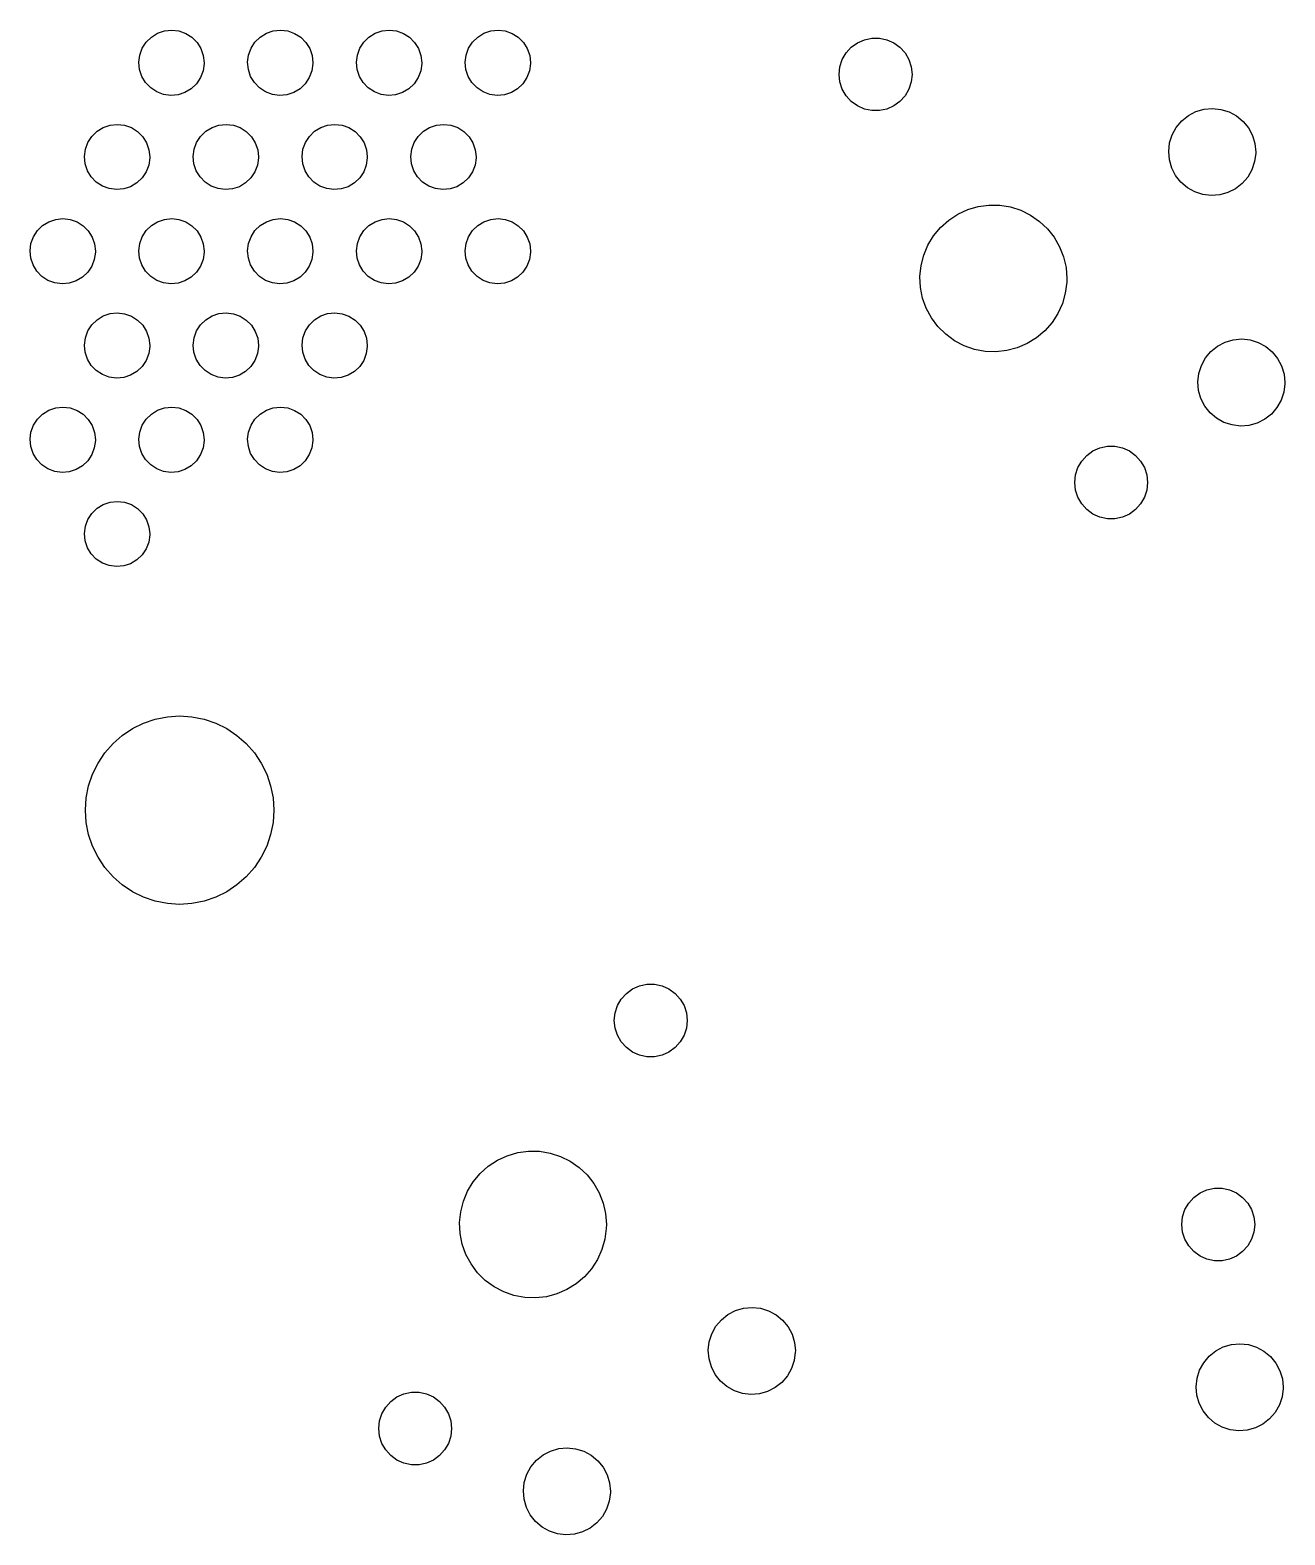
# Model space of a CAD drawing. Extents: x 195 to 313, y -163 to -63.
# Drawn here: x 254.51 to 283.81, y -156.33 to -121.2 of the extents above; entities that cross this region are included whole.
import ezdxf

# ---------------------------------------------------------------- set-up
doc = ezdxf.new("R2010")
doc.units = 0
doc.layers.add('BLACK', color=7, linetype='CONTINUOUS')

msp = doc.modelspace()

# ---------------------------------------------------------------- linework, layer by layer
at = {"layer": 'BLACK', "linetype": 'CONTINUOUS'}
for p, q in [((257.127, -121.627), (257.219, -121.484)), ((257.219, -121.484), (257.341, -121.366)), ((257.341, -121.366), (257.486, -121.277)), ((257.486, -121.277), (257.646, -121.222)), ((257.646, -121.222), (257.815, -121.204)), ((257.815, -121.204), (257.984, -121.224)), ((257.984, -121.224), (258.144, -121.281)), ((258.144, -121.281), (258.287, -121.372)), ((258.287, -121.372), (258.407, -121.493)), ((258.407, -121.493), (258.497, -121.637)), ((259.667, -121.627), (259.759, -121.484)), ((259.759, -121.484), (259.881, -121.366)), ((259.881, -121.366), (260.026, -121.277)), ((260.026, -121.277), (260.186, -121.222)), ((260.186, -121.222), (260.355, -121.204)), ((260.355, -121.204), (260.524, -121.224)), ((260.524, -121.224), (260.684, -121.281)), ((260.684, -121.281), (260.827, -121.372)), ((260.827, -121.372), (260.947, -121.493)), ((260.947, -121.493), (261.037, -121.637)), ((262.207, -121.627), (262.299, -121.484)), ((262.299, -121.484), (262.421, -121.366)), ((262.421, -121.366), (262.566, -121.277)), ((262.566, -121.277), (262.726, -121.222)), ((262.726, -121.222), (262.895, -121.204)), ((262.895, -121.204), (263.064, -121.224)), ((263.064, -121.224), (263.224, -121.281)), ((263.224, -121.281), (263.367, -121.372)), ((263.367, -121.372), (263.487, -121.493)), ((263.487, -121.493), (263.577, -121.637)), ((264.747, -121.627), (264.839, -121.484)), ((264.839, -121.484), (264.961, -121.366)), ((264.961, -121.366), (265.106, -121.277)), ((265.106, -121.277), (265.266, -121.222)), ((265.266, -121.222), (265.435, -121.204)), ((265.435, -121.204), (265.604, -121.224)), ((265.604, -121.224), (265.764, -121.281)), ((265.764, -121.281), (265.907, -121.372)), ((265.907, -121.372), (266.027, -121.493)), ((266.027, -121.493), (266.117, -121.637)), ((273.681, -121.605), (273.825, -121.5)), ((273.825, -121.5), (273.987, -121.428)), ((273.987, -121.428), (274.161, -121.391)), ((274.161, -121.391), (274.339, -121.391)), ((274.339, -121.391), (274.513, -121.428)), ((274.513, -121.428), (274.675, -121.5)), ((274.675, -121.5), (274.819, -121.605)), ((257.048, -121.955), (257.069, -121.787)), ((257.069, -121.787), (257.127, -121.627)), ((258.497, -121.637), (258.553, -121.797)), ((258.553, -121.797), (258.572, -121.966)), ((259.588, -121.955), (259.609, -121.787)), ((259.609, -121.787), (259.667, -121.627)), ((261.037, -121.637), (261.093, -121.797)), ((261.093, -121.797), (261.112, -121.966)), ((262.128, -121.955), (262.149, -121.787)), ((262.149, -121.787), (262.207, -121.627)), ((263.577, -121.637), (263.633, -121.797)), ((263.633, -121.797), (263.652, -121.966)), ((264.668, -121.955), (264.689, -121.787)), ((264.689, -121.787), (264.747, -121.627)), ((266.117, -121.637), (266.173, -121.797)), ((266.173, -121.797), (266.192, -121.966)), ((273.473, -121.891), (273.562, -121.737)), ((273.562, -121.737), (273.681, -121.605)), ((274.819, -121.605), (274.938, -121.737)), ((274.938, -121.737), (275.027, -121.891)), ((257.065, -122.124), (257.048, -121.955)), ((257.118, -122.286), (257.065, -122.124)), ((258.548, -122.156), (258.488, -122.314)), ((258.572, -121.987), (258.548, -122.156)), ((258.572, -121.966), (258.572, -121.987)), ((259.605, -122.124), (259.588, -121.955)), ((259.658, -122.286), (259.605, -122.124)), ((261.088, -122.156), (261.028, -122.314)), ((261.112, -121.987), (261.088, -122.156)), ((261.112, -121.966), (261.112, -121.987)), ((262.145, -122.124), (262.128, -121.955)), ((262.198, -122.286), (262.145, -122.124)), ((263.628, -122.156), (263.568, -122.314)), ((263.652, -121.987), (263.628, -122.156)), ((263.652, -121.966), (263.652, -121.987)), ((264.685, -122.124), (264.668, -121.955)), ((264.738, -122.286), (264.685, -122.124)), ((266.168, -122.156), (266.108, -122.314)), ((266.192, -121.987), (266.168, -122.156)), ((266.192, -121.966), (266.192, -121.987)), ((273.399, -122.237), (273.418, -122.06)), ((273.418, -122.414), (273.399, -122.237)), ((273.418, -122.06), (273.473, -121.891)), ((275.027, -121.891), (275.082, -122.06)), ((275.082, -122.06), (275.101, -122.237)), ((275.101, -122.237), (275.082, -122.414)), ((257.206, -122.431), (257.118, -122.286)), ((257.324, -122.553), (257.206, -122.431)), ((257.466, -122.646), (257.324, -122.553)), ((258.271, -122.573), (258.125, -122.66)), ((258.394, -122.456), (258.271, -122.573)), ((258.488, -122.314), (258.394, -122.456)), ((259.746, -122.431), (259.658, -122.286)), ((259.864, -122.553), (259.746, -122.431)), ((260.006, -122.646), (259.864, -122.553)), ((260.811, -122.573), (260.665, -122.66)), ((260.934, -122.456), (260.811, -122.573)), ((261.028, -122.314), (260.934, -122.456)), ((262.286, -122.431), (262.198, -122.286)), ((262.404, -122.553), (262.286, -122.431)), ((262.546, -122.646), (262.404, -122.553)), ((263.351, -122.573), (263.205, -122.66)), ((263.474, -122.456), (263.351, -122.573)), ((263.568, -122.314), (263.474, -122.456)), ((264.826, -122.431), (264.738, -122.286)), ((264.944, -122.553), (264.826, -122.431)), ((265.086, -122.646), (264.944, -122.553)), ((265.891, -122.573), (265.745, -122.66)), ((266.014, -122.456), (265.891, -122.573)), ((266.108, -122.314), (266.014, -122.456)), ((273.473, -122.583), (273.418, -122.414)), ((273.562, -122.737), (273.473, -122.583)), ((275.027, -122.583), (274.938, -122.737)), ((275.082, -122.414), (275.027, -122.583)), ((257.626, -122.705), (257.466, -122.646)), ((257.794, -122.728), (257.626, -122.705)), ((257.963, -122.712), (257.794, -122.728)), ((258.125, -122.66), (257.963, -122.712)), ((260.166, -122.705), (260.006, -122.646)), ((260.334, -122.728), (260.166, -122.705)), ((260.503, -122.712), (260.334, -122.728)), ((260.665, -122.66), (260.503, -122.712)), ((262.706, -122.705), (262.546, -122.646)), ((262.874, -122.728), (262.706, -122.705)), ((263.043, -122.712), (262.874, -122.728)), ((263.205, -122.66), (263.043, -122.712)), ((265.246, -122.705), (265.086, -122.646)), ((265.414, -122.728), (265.246, -122.705)), ((265.583, -122.712), (265.414, -122.728)), ((265.745, -122.66), (265.583, -122.712)), ((273.681, -122.869), (273.562, -122.737)), ((273.825, -122.974), (273.681, -122.869)), ((274.819, -122.869), (274.675, -122.974)), ((274.938, -122.737), (274.819, -122.869)), ((273.987, -123.046), (273.825, -122.974)), ((274.161, -123.083), (273.987, -123.046)), ((274.339, -123.083), (274.161, -123.083)), ((274.513, -123.046), (274.339, -123.083)), ((274.675, -122.974), (274.513, -123.046)), ((281.399, -123.324), (281.553, -123.2)), ((281.553, -123.2), (281.729, -123.108)), ((281.729, -123.108), (281.919, -123.052)), ((281.919, -123.052), (282.117, -123.034)), ((282.117, -123.034), (282.314, -123.055)), ((282.314, -123.055), (282.503, -123.113)), ((282.503, -123.113), (282.678, -123.208)), ((282.678, -123.208), (282.83, -123.334)), ((255.949, -123.684), (256.071, -123.566)), ((256.071, -123.566), (256.216, -123.477)), ((256.216, -123.477), (256.376, -123.422)), ((256.376, -123.422), (256.545, -123.404)), ((256.545, -123.404), (256.714, -123.424)), ((256.714, -123.424), (256.874, -123.481)), ((256.874, -123.481), (257.017, -123.572)), ((257.017, -123.572), (257.137, -123.693)), ((258.489, -123.684), (258.611, -123.566)), ((258.611, -123.566), (258.756, -123.477)), ((258.756, -123.477), (258.916, -123.422)), ((258.916, -123.422), (259.085, -123.404)), ((259.085, -123.404), (259.254, -123.424)), ((259.254, -123.424), (259.414, -123.481)), ((259.414, -123.481), (259.557, -123.572)), ((259.557, -123.572), (259.677, -123.693)), ((261.029, -123.684), (261.151, -123.566)), ((261.151, -123.566), (261.296, -123.477)), ((261.296, -123.477), (261.456, -123.422)), ((261.456, -123.422), (261.625, -123.404)), ((261.625, -123.404), (261.794, -123.424)), ((261.794, -123.424), (261.954, -123.481)), ((261.954, -123.481), (262.097, -123.572)), ((262.097, -123.572), (262.217, -123.693)), ((263.569, -123.684), (263.691, -123.566)), ((263.691, -123.566), (263.836, -123.477)), ((263.836, -123.477), (263.996, -123.422)), ((263.996, -123.422), (264.165, -123.404)), ((264.165, -123.404), (264.334, -123.424)), ((264.334, -123.424), (264.494, -123.481)), ((264.494, -123.481), (264.637, -123.572)), ((264.637, -123.572), (264.757, -123.693)), ((281.176, -123.65), (281.271, -123.476)), ((281.271, -123.476), (281.399, -123.324)), ((282.83, -123.334), (282.956, -123.488)), ((282.956, -123.488), (283.049, -123.663)), ((255.778, -124.155), (255.799, -123.987)), ((255.799, -123.987), (255.857, -123.827)), ((255.857, -123.827), (255.949, -123.684)), ((257.137, -123.693), (257.227, -123.837)), ((257.227, -123.837), (257.283, -123.997)), ((258.318, -124.155), (258.339, -123.987)), ((258.339, -123.987), (258.397, -123.827)), ((258.397, -123.827), (258.489, -123.684)), ((259.677, -123.693), (259.767, -123.837)), ((259.767, -123.837), (259.823, -123.997)), ((260.858, -124.155), (260.879, -123.987)), ((260.879, -123.987), (260.937, -123.827)), ((260.937, -123.827), (261.029, -123.684)), ((262.217, -123.693), (262.307, -123.837)), ((262.307, -123.837), (262.363, -123.997)), ((263.398, -124.155), (263.419, -123.987)), ((263.419, -123.987), (263.477, -123.827)), ((263.477, -123.827), (263.569, -123.684)), ((264.757, -123.693), (264.847, -123.837)), ((264.847, -123.837), (264.903, -123.997)), ((281.094, -124.036), (281.116, -123.839)), ((281.116, -123.839), (281.176, -123.65)), ((283.049, -123.663), (283.106, -123.853)), ((283.106, -123.853), (283.126, -124.05)), ((255.795, -124.324), (255.778, -124.155)), ((255.848, -124.486), (255.795, -124.324)), ((257.302, -124.187), (257.278, -124.356)), ((257.283, -123.997), (257.302, -124.166)), ((257.302, -124.166), (257.302, -124.187)), ((258.335, -124.324), (258.318, -124.155)), ((258.388, -124.486), (258.335, -124.324)), ((259.842, -124.187), (259.818, -124.356)), ((259.823, -123.997), (259.842, -124.166)), ((259.842, -124.166), (259.842, -124.187)), ((260.875, -124.324), (260.858, -124.155)), ((260.928, -124.486), (260.875, -124.324)), ((262.382, -124.187), (262.358, -124.356)), ((262.363, -123.997), (262.382, -124.166)), ((262.382, -124.166), (262.382, -124.187)), ((263.415, -124.324), (263.398, -124.155)), ((263.468, -124.486), (263.415, -124.324)), ((264.922, -124.187), (264.898, -124.356)), ((264.903, -123.997), (264.922, -124.166)), ((264.922, -124.166), (264.922, -124.187)), ((281.11, -124.233), (281.094, -124.036)), ((281.165, -124.424), (281.11, -124.233)), ((283.1, -124.275), (283.038, -124.463)), ((283.125, -124.078), (283.1, -124.275)), ((283.126, -124.05), (283.125, -124.078)), ((255.936, -124.631), (255.848, -124.486)), ((256.054, -124.753), (255.936, -124.631)), ((257.124, -124.656), (257.001, -124.773)), ((257.218, -124.514), (257.124, -124.656)), ((257.278, -124.356), (257.218, -124.514)), ((258.476, -124.631), (258.388, -124.486)), ((258.594, -124.753), (258.476, -124.631)), ((259.664, -124.656), (259.541, -124.773)), ((259.758, -124.514), (259.664, -124.656)), ((259.818, -124.356), (259.758, -124.514)), ((261.016, -124.631), (260.928, -124.486)), ((261.134, -124.753), (261.016, -124.631)), ((262.204, -124.656), (262.081, -124.773)), ((262.298, -124.514), (262.204, -124.656)), ((262.358, -124.356), (262.298, -124.514)), ((263.556, -124.631), (263.468, -124.486)), ((263.674, -124.753), (263.556, -124.631)), ((264.744, -124.656), (264.621, -124.773)), ((264.838, -124.514), (264.744, -124.656)), ((264.898, -124.356), (264.838, -124.514)), ((281.256, -124.6), (281.165, -124.424)), ((281.379, -124.756), (281.256, -124.6)), ((282.94, -124.636), (282.81, -124.786)), ((283.038, -124.463), (282.94, -124.636)), ((256.196, -124.846), (256.054, -124.753)), ((256.356, -124.905), (256.196, -124.846)), ((256.524, -124.928), (256.356, -124.905)), ((256.693, -124.912), (256.524, -124.928)), ((256.855, -124.86), (256.693, -124.912)), ((257.001, -124.773), (256.855, -124.86)), ((258.736, -124.846), (258.594, -124.753)), ((258.896, -124.905), (258.736, -124.846)), ((259.064, -124.928), (258.896, -124.905)), ((259.233, -124.912), (259.064, -124.928)), ((259.395, -124.86), (259.233, -124.912)), ((259.541, -124.773), (259.395, -124.86)), ((261.276, -124.846), (261.134, -124.753)), ((261.436, -124.905), (261.276, -124.846)), ((261.604, -124.928), (261.436, -124.905)), ((261.773, -124.912), (261.604, -124.928)), ((261.935, -124.86), (261.773, -124.912)), ((262.081, -124.773), (261.935, -124.86)), ((263.816, -124.846), (263.674, -124.753)), ((263.976, -124.905), (263.816, -124.846)), ((264.144, -124.928), (263.976, -124.905)), ((264.313, -124.912), (264.144, -124.928)), ((264.475, -124.86), (264.313, -124.912)), ((264.621, -124.773), (264.475, -124.86)), ((281.53, -124.884), (281.379, -124.756)), ((281.703, -124.981), (281.53, -124.884)), ((281.891, -125.042), (281.703, -124.981)), ((282.088, -125.066), (281.891, -125.042)), ((282.477, -124.997), (282.286, -125.051)), ((282.654, -124.908), (282.477, -124.997)), ((282.81, -124.786), (282.654, -124.908)), ((276.169, -125.5), (276.4, -125.394)), ((276.4, -125.394), (276.644, -125.323)), ((276.644, -125.323), (276.895, -125.289)), ((276.895, -125.289), (277.149, -125.292)), ((277.149, -125.292), (277.4, -125.333)), ((277.4, -125.333), (277.642, -125.41)), ((282.286, -125.051), (282.088, -125.066)), ((254.801, -125.766), (254.946, -125.677)), ((254.946, -125.677), (255.106, -125.622)), ((255.106, -125.622), (255.275, -125.604)), ((255.275, -125.604), (255.444, -125.624)), ((255.444, -125.624), (255.604, -125.681)), ((255.604, -125.681), (255.747, -125.772)), ((257.341, -125.766), (257.486, -125.677)), ((257.486, -125.677), (257.646, -125.622)), ((257.646, -125.622), (257.815, -125.604)), ((257.815, -125.604), (257.984, -125.624)), ((257.984, -125.624), (258.144, -125.681)), ((258.144, -125.681), (258.287, -125.772)), ((259.881, -125.766), (260.026, -125.677)), ((260.026, -125.677), (260.186, -125.622)), ((260.186, -125.622), (260.355, -125.604)), ((260.355, -125.604), (260.524, -125.624)), ((260.524, -125.624), (260.684, -125.681)), ((260.684, -125.681), (260.827, -125.772)), ((262.421, -125.766), (262.566, -125.677)), ((262.566, -125.677), (262.726, -125.622)), ((262.726, -125.622), (262.895, -125.604)), ((262.895, -125.604), (263.064, -125.624)), ((263.064, -125.624), (263.224, -125.681)), ((263.224, -125.681), (263.367, -125.772)), ((264.961, -125.766), (265.106, -125.677)), ((265.106, -125.677), (265.266, -125.622)), ((265.266, -125.622), (265.435, -125.604)), ((265.435, -125.604), (265.604, -125.624)), ((265.604, -125.624), (265.764, -125.681)), ((265.764, -125.681), (265.907, -125.772)), ((275.767, -125.809), (275.956, -125.64)), ((275.956, -125.64), (276.169, -125.5)), ((277.642, -125.41), (277.87, -125.523)), ((277.87, -125.523), (278.079, -125.668)), ((278.079, -125.668), (278.264, -125.842)), ((254.529, -126.187), (254.587, -126.027)), ((254.587, -126.027), (254.679, -125.884)), ((254.679, -125.884), (254.801, -125.766)), ((255.747, -125.772), (255.867, -125.893)), ((255.867, -125.893), (255.957, -126.037)), ((255.957, -126.037), (256.013, -126.197)), ((257.069, -126.187), (257.127, -126.027)), ((257.127, -126.027), (257.219, -125.884)), ((257.219, -125.884), (257.341, -125.766)), ((258.287, -125.772), (258.407, -125.893)), ((258.407, -125.893), (258.497, -126.037)), ((258.497, -126.037), (258.553, -126.197)), ((259.609, -126.187), (259.667, -126.027)), ((259.667, -126.027), (259.759, -125.884)), ((259.759, -125.884), (259.881, -125.766)), ((260.827, -125.772), (260.947, -125.893)), ((260.947, -125.893), (261.037, -126.037)), ((261.037, -126.037), (261.093, -126.197)), ((262.149, -126.187), (262.207, -126.027)), ((262.207, -126.027), (262.299, -125.884)), ((262.299, -125.884), (262.421, -125.766)), ((263.367, -125.772), (263.487, -125.893)), ((263.487, -125.893), (263.577, -126.037)), ((263.577, -126.037), (263.633, -126.197)), ((264.689, -126.187), (264.747, -126.027)), ((264.747, -126.027), (264.839, -125.884)), ((264.839, -125.884), (264.961, -125.766)), ((265.907, -125.772), (266.027, -125.893)), ((266.027, -125.893), (266.117, -126.037)), ((266.117, -126.037), (266.173, -126.197)), ((275.472, -126.222), (275.604, -126.004)), ((275.604, -126.004), (275.767, -125.809)), ((278.264, -125.842), (278.421, -126.041)), ((278.421, -126.041), (278.547, -126.262)), ((254.508, -126.355), (254.529, -126.187)), ((254.525, -126.524), (254.508, -126.355)), ((256.032, -126.387), (256.008, -126.556)), ((256.013, -126.197), (256.032, -126.366)), ((256.032, -126.366), (256.032, -126.387)), ((257.048, -126.355), (257.069, -126.187)), ((257.065, -126.524), (257.048, -126.355)), ((258.572, -126.387), (258.548, -126.556)), ((258.553, -126.197), (258.572, -126.366)), ((258.572, -126.366), (258.572, -126.387)), ((259.588, -126.355), (259.609, -126.187)), ((259.605, -126.524), (259.588, -126.355)), ((261.112, -126.387), (261.088, -126.556)), ((261.093, -126.197), (261.112, -126.366)), ((261.112, -126.366), (261.112, -126.387)), ((262.128, -126.355), (262.149, -126.187)), ((262.145, -126.524), (262.128, -126.355)), ((263.652, -126.387), (263.628, -126.556)), ((263.633, -126.197), (263.652, -126.366)), ((263.652, -126.366), (263.652, -126.387)), ((264.668, -126.355), (264.689, -126.187)), ((264.685, -126.524), (264.668, -126.355)), ((266.192, -126.387), (266.168, -126.556)), ((266.173, -126.197), (266.192, -126.366)), ((266.192, -126.366), (266.192, -126.387)), ((275.374, -126.456), (275.472, -126.222)), ((278.547, -126.262), (278.64, -126.499)), ((254.578, -126.686), (254.525, -126.524)), ((254.666, -126.831), (254.578, -126.686)), ((255.948, -126.714), (255.854, -126.856)), ((256.008, -126.556), (255.948, -126.714)), ((257.118, -126.686), (257.065, -126.524)), ((257.206, -126.831), (257.118, -126.686)), ((258.488, -126.714), (258.394, -126.856)), ((258.548, -126.556), (258.488, -126.714)), ((259.658, -126.686), (259.605, -126.524)), ((259.746, -126.831), (259.658, -126.686)), ((261.028, -126.714), (260.934, -126.856)), ((261.088, -126.556), (261.028, -126.714)), ((262.198, -126.686), (262.145, -126.524)), ((262.286, -126.831), (262.198, -126.686)), ((263.568, -126.714), (263.474, -126.856)), ((263.628, -126.556), (263.568, -126.714)), ((264.738, -126.686), (264.685, -126.524)), ((264.826, -126.831), (264.738, -126.686)), ((266.108, -126.714), (266.014, -126.856)), ((266.168, -126.556), (266.108, -126.714)), ((275.286, -126.955), (275.312, -126.702)), ((275.312, -126.702), (275.374, -126.456)), ((278.64, -126.499), (278.696, -126.747)), ((278.696, -126.747), (278.714, -127)), ((254.784, -126.953), (254.666, -126.831)), ((254.926, -127.046), (254.784, -126.953)), ((255.086, -127.105), (254.926, -127.046)), ((255.254, -127.128), (255.086, -127.105)), ((255.423, -127.112), (255.254, -127.128)), ((255.585, -127.06), (255.423, -127.112)), ((255.731, -126.973), (255.585, -127.06)), ((255.854, -126.856), (255.731, -126.973)), ((257.324, -126.953), (257.206, -126.831)), ((257.466, -127.046), (257.324, -126.953)), ((257.626, -127.105), (257.466, -127.046)), ((257.794, -127.128), (257.626, -127.105)), ((257.963, -127.112), (257.794, -127.128)), ((258.125, -127.06), (257.963, -127.112)), ((258.271, -126.973), (258.125, -127.06)), ((258.394, -126.856), (258.271, -126.973)), ((259.864, -126.953), (259.746, -126.831)), ((260.006, -127.046), (259.864, -126.953)), ((260.166, -127.105), (260.006, -127.046)), ((260.334, -127.128), (260.166, -127.105)), ((260.503, -127.112), (260.334, -127.128)), ((260.665, -127.06), (260.503, -127.112)), ((260.811, -126.973), (260.665, -127.06)), ((260.934, -126.856), (260.811, -126.973)), ((262.404, -126.953), (262.286, -126.831)), ((262.546, -127.046), (262.404, -126.953)), ((262.706, -127.105), (262.546, -127.046)), ((262.874, -127.128), (262.706, -127.105)), ((263.043, -127.112), (262.874, -127.128)), ((263.205, -127.06), (263.043, -127.112)), ((263.351, -126.973), (263.205, -127.06)), ((263.474, -126.856), (263.351, -126.973)), ((264.944, -126.953), (264.826, -126.831)), ((265.086, -127.046), (264.944, -126.953)), ((265.246, -127.105), (265.086, -127.046)), ((265.414, -127.128), (265.246, -127.105)), ((265.583, -127.112), (265.414, -127.128)), ((265.745, -127.06), (265.583, -127.112)), ((265.891, -126.973), (265.745, -127.06)), ((266.014, -126.856), (265.891, -126.973)), ((275.298, -127.209), (275.286, -126.955)), ((278.712, -127.09), (278.68, -127.342)), ((278.714, -127), (278.712, -127.09)), ((275.348, -127.458), (275.298, -127.209)), ((275.434, -127.697), (275.348, -127.458)), ((278.68, -127.342), (278.611, -127.586)), ((256.216, -127.877), (256.376, -127.822)), ((256.376, -127.822), (256.545, -127.804)), ((256.545, -127.804), (256.714, -127.824)), ((256.714, -127.824), (256.874, -127.881)), ((258.756, -127.877), (258.916, -127.822)), ((258.916, -127.822), (259.085, -127.804)), ((259.085, -127.804), (259.254, -127.824)), ((259.254, -127.824), (259.414, -127.881)), ((261.296, -127.877), (261.456, -127.822)), ((261.456, -127.822), (261.625, -127.804)), ((261.625, -127.804), (261.794, -127.824)), ((261.794, -127.824), (261.954, -127.881)), ((275.554, -127.921), (275.434, -127.697)), ((278.507, -127.818), (278.369, -128.032)), ((278.611, -127.586), (278.507, -127.818)), ((255.857, -128.227), (255.949, -128.084)), ((255.949, -128.084), (256.071, -127.966)), ((256.071, -127.966), (256.216, -127.877)), ((256.874, -127.881), (257.017, -127.972)), ((257.017, -127.972), (257.137, -128.093)), ((257.137, -128.093), (257.227, -128.237)), ((258.397, -128.227), (258.489, -128.084)), ((258.489, -128.084), (258.611, -127.966)), ((258.611, -127.966), (258.756, -127.877)), ((259.414, -127.881), (259.557, -127.972)), ((259.557, -127.972), (259.677, -128.093)), ((259.677, -128.093), (259.767, -128.237)), ((260.937, -128.227), (261.029, -128.084)), ((261.029, -128.084), (261.151, -127.966)), ((261.151, -127.966), (261.296, -127.877)), ((261.954, -127.881), (262.097, -127.972)), ((262.097, -127.972), (262.217, -128.093)), ((262.217, -128.093), (262.307, -128.237)), ((275.706, -128.125), (275.554, -127.921)), ((275.887, -128.304), (275.706, -128.125)), ((278.369, -128.032), (278.202, -128.223)), ((255.778, -128.555), (255.799, -128.387)), ((255.795, -128.724), (255.778, -128.555)), ((255.799, -128.387), (255.857, -128.227)), ((257.227, -128.237), (257.283, -128.397)), ((257.283, -128.397), (257.302, -128.566)), ((258.318, -128.555), (258.339, -128.387)), ((258.335, -128.724), (258.318, -128.555)), ((258.339, -128.387), (258.397, -128.227)), ((259.767, -128.237), (259.823, -128.397)), ((259.823, -128.397), (259.842, -128.566)), ((260.858, -128.555), (260.879, -128.387)), ((260.875, -128.724), (260.858, -128.555)), ((260.879, -128.387), (260.937, -128.227)), ((262.307, -128.237), (262.363, -128.397)), ((262.363, -128.397), (262.382, -128.566)), ((276.091, -128.454), (275.887, -128.304)), ((276.316, -128.572), (276.091, -128.454)), ((277.792, -128.521), (277.558, -128.621)), ((278.008, -128.387), (277.792, -128.521)), ((278.202, -128.223), (278.008, -128.387)), ((282.235, -128.58), (282.41, -128.488)), ((282.41, -128.488), (282.601, -128.432)), ((282.601, -128.432), (282.798, -128.414)), ((282.798, -128.414), (282.995, -128.435)), ((282.995, -128.435), (283.185, -128.494)), ((283.185, -128.494), (283.359, -128.588)), ((255.848, -128.886), (255.795, -128.724)), ((255.936, -129.031), (255.848, -128.886)), ((257.278, -128.756), (257.218, -128.914)), ((257.302, -128.587), (257.278, -128.756)), ((257.302, -128.566), (257.302, -128.587)), ((258.388, -128.886), (258.335, -128.724)), ((258.476, -129.031), (258.388, -128.886)), ((259.818, -128.756), (259.758, -128.914)), ((259.842, -128.587), (259.818, -128.756)), ((259.842, -128.566), (259.842, -128.587)), ((260.928, -128.886), (260.875, -128.724)), ((261.016, -129.031), (260.928, -128.886)), ((262.358, -128.756), (262.298, -128.914)), ((262.382, -128.587), (262.358, -128.756)), ((262.382, -128.566), (262.382, -128.587)), ((276.556, -128.656), (276.316, -128.572)), ((276.806, -128.703), (276.556, -128.656)), ((277.06, -128.713), (276.806, -128.703)), ((277.312, -128.686), (277.06, -128.713)), ((277.558, -128.621), (277.312, -128.686)), ((281.857, -129.03), (281.953, -128.856)), ((281.953, -128.856), (282.08, -128.704)), ((282.08, -128.704), (282.235, -128.58)), ((283.359, -128.588), (283.512, -128.714)), ((283.512, -128.714), (283.637, -128.868)), ((283.637, -128.868), (283.73, -129.043)), ((256.054, -129.153), (255.936, -129.031)), ((256.196, -129.246), (256.054, -129.153)), ((256.356, -129.305), (256.196, -129.246)), ((256.855, -129.26), (256.693, -129.312)), ((257.001, -129.173), (256.855, -129.26)), ((257.124, -129.056), (257.001, -129.173)), ((257.218, -128.914), (257.124, -129.056)), ((258.594, -129.153), (258.476, -129.031)), ((258.736, -129.246), (258.594, -129.153)), ((258.896, -129.305), (258.736, -129.246)), ((259.395, -129.26), (259.233, -129.312)), ((259.541, -129.173), (259.395, -129.26)), ((259.664, -129.056), (259.541, -129.173)), ((259.758, -128.914), (259.664, -129.056)), ((261.134, -129.153), (261.016, -129.031)), ((261.276, -129.246), (261.134, -129.153)), ((261.436, -129.305), (261.276, -129.246)), ((261.935, -129.26), (261.773, -129.312)), ((262.081, -129.173), (261.935, -129.26)), ((262.204, -129.056), (262.081, -129.173)), ((262.298, -128.914), (262.204, -129.056)), ((281.775, -129.416), (281.797, -129.219)), ((281.797, -129.219), (281.857, -129.03)), ((283.73, -129.043), (283.788, -129.233)), ((283.788, -129.233), (283.807, -129.43)), ((256.524, -129.328), (256.356, -129.305)), ((256.693, -129.312), (256.524, -129.328)), ((259.064, -129.328), (258.896, -129.305)), ((259.233, -129.312), (259.064, -129.328)), ((261.604, -129.328), (261.436, -129.305)), ((261.773, -129.312), (261.604, -129.328)), ((281.792, -129.614), (281.775, -129.416)), ((281.846, -129.804), (281.792, -129.614)), ((283.807, -129.458), (283.782, -129.655)), ((283.807, -129.43), (283.807, -129.458)), ((281.937, -129.981), (281.846, -129.804)), ((283.719, -129.843), (283.621, -130.016)), ((283.782, -129.655), (283.719, -129.843)), ((254.587, -130.427), (254.679, -130.284)), ((254.679, -130.284), (254.801, -130.166)), ((254.801, -130.166), (254.946, -130.077)), ((254.946, -130.077), (255.106, -130.022)), ((255.106, -130.022), (255.275, -130.004)), ((255.275, -130.004), (255.444, -130.024)), ((255.444, -130.024), (255.604, -130.081)), ((255.604, -130.081), (255.747, -130.172)), ((255.747, -130.172), (255.867, -130.293)), ((255.867, -130.293), (255.957, -130.437)), ((257.127, -130.427), (257.219, -130.284)), ((257.219, -130.284), (257.341, -130.166)), ((257.341, -130.166), (257.486, -130.077)), ((257.486, -130.077), (257.646, -130.022)), ((257.646, -130.022), (257.815, -130.004)), ((257.815, -130.004), (257.984, -130.024)), ((257.984, -130.024), (258.144, -130.081)), ((258.144, -130.081), (258.287, -130.172)), ((258.287, -130.172), (258.407, -130.293)), ((258.407, -130.293), (258.497, -130.437)), ((259.667, -130.427), (259.759, -130.284)), ((259.759, -130.284), (259.881, -130.166)), ((259.881, -130.166), (260.026, -130.077)), ((260.026, -130.077), (260.186, -130.022)), ((260.186, -130.022), (260.355, -130.004)), ((260.355, -130.004), (260.524, -130.024)), ((260.524, -130.024), (260.684, -130.081)), ((260.684, -130.081), (260.827, -130.172)), ((260.827, -130.172), (260.947, -130.293)), ((260.947, -130.293), (261.037, -130.437)), ((282.06, -130.136), (281.937, -129.981)), ((282.211, -130.264), (282.06, -130.136)), ((282.384, -130.361), (282.211, -130.264)), ((283.335, -130.288), (283.158, -130.377)), ((283.492, -130.166), (283.335, -130.288)), ((283.621, -130.016), (283.492, -130.166)), ((254.508, -130.755), (254.529, -130.587)), ((254.529, -130.587), (254.587, -130.427)), ((255.957, -130.437), (256.013, -130.597)), ((256.013, -130.597), (256.032, -130.766)), ((257.048, -130.755), (257.069, -130.587)), ((257.069, -130.587), (257.127, -130.427)), ((258.497, -130.437), (258.553, -130.597)), ((258.553, -130.597), (258.572, -130.766)), ((259.588, -130.755), (259.609, -130.587)), ((259.609, -130.587), (259.667, -130.427)), ((261.037, -130.437), (261.093, -130.597)), ((261.093, -130.597), (261.112, -130.766)), ((282.573, -130.422), (282.384, -130.361)), ((282.77, -130.446), (282.573, -130.422)), ((282.967, -130.431), (282.77, -130.446)), ((283.158, -130.377), (282.967, -130.431)), ((254.525, -130.924), (254.508, -130.755)), ((254.578, -131.086), (254.525, -130.924)), ((256.008, -130.956), (255.948, -131.114)), ((256.032, -130.787), (256.008, -130.956)), ((256.032, -130.766), (256.032, -130.787)), ((257.065, -130.924), (257.048, -130.755)), ((257.118, -131.086), (257.065, -130.924)), ((258.548, -130.956), (258.488, -131.114)), ((258.572, -130.787), (258.548, -130.956)), ((258.572, -130.766), (258.572, -130.787)), ((259.605, -130.924), (259.588, -130.755)), ((259.658, -131.086), (259.605, -130.924)), ((261.088, -130.956), (261.028, -131.114)), ((261.112, -130.787), (261.088, -130.956)), ((261.112, -130.766), (261.112, -130.787)), ((279.325, -131.026), (279.487, -130.954)), ((279.487, -130.954), (279.661, -130.917)), ((279.661, -130.917), (279.839, -130.917)), ((279.839, -130.917), (280.013, -130.954)), ((280.013, -130.954), (280.175, -131.026)), ((254.666, -131.231), (254.578, -131.086)), ((254.784, -131.353), (254.666, -131.231)), ((254.926, -131.446), (254.784, -131.353)), ((255.854, -131.256), (255.731, -131.373)), ((255.948, -131.114), (255.854, -131.256)), ((257.206, -131.231), (257.118, -131.086)), ((257.324, -131.353), (257.206, -131.231)), ((257.466, -131.446), (257.324, -131.353)), ((258.394, -131.256), (258.271, -131.373)), ((258.488, -131.114), (258.394, -131.256)), ((259.746, -131.231), (259.658, -131.086)), ((259.864, -131.353), (259.746, -131.231)), ((260.006, -131.446), (259.864, -131.353)), ((260.934, -131.256), (260.811, -131.373)), ((261.028, -131.114), (260.934, -131.256)), ((278.973, -131.417), (279.062, -131.263)), ((279.062, -131.263), (279.181, -131.131)), ((279.181, -131.131), (279.325, -131.026)), ((280.175, -131.026), (280.319, -131.131)), ((280.319, -131.131), (280.438, -131.263)), ((280.438, -131.263), (280.527, -131.417)), ((255.086, -131.505), (254.926, -131.446)), ((255.254, -131.528), (255.086, -131.505)), ((255.423, -131.512), (255.254, -131.528)), ((255.585, -131.46), (255.423, -131.512)), ((255.731, -131.373), (255.585, -131.46)), ((257.626, -131.505), (257.466, -131.446)), ((257.794, -131.528), (257.626, -131.505)), ((257.963, -131.512), (257.794, -131.528)), ((258.125, -131.46), (257.963, -131.512)), ((258.271, -131.373), (258.125, -131.46)), ((260.166, -131.505), (260.006, -131.446)), ((260.334, -131.528), (260.166, -131.505)), ((260.503, -131.512), (260.334, -131.528)), ((260.665, -131.46), (260.503, -131.512)), ((260.811, -131.373), (260.665, -131.46)), ((278.899, -131.763), (278.918, -131.586)), ((278.918, -131.586), (278.973, -131.417)), ((280.527, -131.417), (280.582, -131.586)), ((280.582, -131.586), (280.601, -131.763)), ((278.918, -131.94), (278.899, -131.763)), ((278.973, -132.109), (278.918, -131.94)), ((280.582, -131.94), (280.527, -132.109)), ((280.601, -131.763), (280.582, -131.94)), ((255.949, -132.484), (256.071, -132.366)), ((256.071, -132.366), (256.216, -132.277)), ((256.216, -132.277), (256.376, -132.222)), ((256.376, -132.222), (256.545, -132.204)), ((256.545, -132.204), (256.714, -132.224)), ((256.714, -132.224), (256.874, -132.281)), ((256.874, -132.281), (257.017, -132.372)), ((257.017, -132.372), (257.137, -132.493)), ((279.062, -132.263), (278.973, -132.109)), ((279.181, -132.395), (279.062, -132.263)), ((279.325, -132.5), (279.181, -132.395)), ((280.319, -132.395), (280.175, -132.5)), ((280.438, -132.263), (280.319, -132.395)), ((280.527, -132.109), (280.438, -132.263)), ((255.799, -132.787), (255.857, -132.627)), ((255.857, -132.627), (255.949, -132.484)), ((257.137, -132.493), (257.227, -132.637)), ((257.227, -132.637), (257.283, -132.797)), ((279.487, -132.572), (279.325, -132.5)), ((279.661, -132.609), (279.487, -132.572)), ((279.839, -132.609), (279.661, -132.609)), ((280.013, -132.572), (279.839, -132.609)), ((280.175, -132.5), (280.013, -132.572)), ((255.778, -132.955), (255.799, -132.787)), ((255.795, -133.124), (255.778, -132.955)), ((255.848, -133.286), (255.795, -133.124)), ((257.302, -132.987), (257.278, -133.156)), ((257.283, -132.797), (257.302, -132.966)), ((257.302, -132.966), (257.302, -132.987)), ((255.936, -133.431), (255.848, -133.286)), ((256.054, -133.553), (255.936, -133.431)), ((257.124, -133.456), (257.001, -133.573)), ((257.218, -133.314), (257.124, -133.456)), ((257.278, -133.156), (257.218, -133.314)), ((256.196, -133.646), (256.054, -133.553)), ((256.356, -133.705), (256.196, -133.646)), ((256.524, -133.728), (256.356, -133.705)), ((256.693, -133.712), (256.524, -133.728)), ((256.855, -133.66), (256.693, -133.712)), ((257.001, -133.573), (256.855, -133.66)), ((257.158, -137.381), (257.431, -137.288)), ((257.431, -137.288), (257.713, -137.232)), ((257.713, -137.232), (258, -137.213)), ((258, -137.213), (258.287, -137.232)), ((258.287, -137.232), (258.569, -137.288)), ((258.569, -137.288), (258.842, -137.381)), ((256.444, -137.858), (256.661, -137.668)), ((256.661, -137.668), (256.9, -137.508)), ((256.9, -137.508), (257.158, -137.381)), ((258.842, -137.381), (259.1, -137.508)), ((259.1, -137.508), (259.339, -137.668)), ((259.339, -137.668), (259.556, -137.858)), ((256.255, -138.074), (256.444, -137.858)), ((259.556, -137.858), (259.745, -138.074)), ((255.967, -138.571), (256.095, -138.313)), ((256.095, -138.313), (256.255, -138.074)), ((259.745, -138.074), (259.905, -138.313)), ((259.905, -138.313), (260.033, -138.571)), ((255.875, -138.844), (255.967, -138.571)), ((260.033, -138.571), (260.125, -138.844)), ((255.819, -139.126), (255.875, -138.844)), ((260.125, -138.844), (260.181, -139.126)), ((255.8, -139.413), (255.819, -139.126)), ((255.819, -139.7), (255.8, -139.413)), ((260.181, -139.126), (260.2, -139.413)), ((260.2, -139.413), (260.181, -139.7)), ((255.875, -139.983), (255.819, -139.7)), ((260.181, -139.7), (260.125, -139.983)), ((255.967, -140.255), (255.875, -139.983)), ((260.125, -139.983), (260.033, -140.255)), ((256.095, -140.513), (255.967, -140.255)), ((260.033, -140.255), (259.905, -140.513)), ((256.255, -140.753), (256.095, -140.513)), ((256.444, -140.969), (256.255, -140.753)), ((259.745, -140.753), (259.556, -140.969)), ((259.905, -140.513), (259.745, -140.753)), ((256.661, -141.159), (256.444, -140.969)), ((256.9, -141.319), (256.661, -141.159)), ((259.339, -141.159), (259.1, -141.319)), ((259.556, -140.969), (259.339, -141.159)), ((257.158, -141.446), (256.9, -141.319)), ((257.431, -141.538), (257.158, -141.446)), ((257.713, -141.595), (257.431, -141.538)), ((258.569, -141.538), (258.287, -141.595)), ((258.842, -141.446), (258.569, -141.538)), ((259.1, -141.319), (258.842, -141.446)), ((258, -141.613), (257.713, -141.595)), ((258.287, -141.595), (258, -141.613)), ((268.431, -143.689), (268.575, -143.584)), ((268.575, -143.584), (268.737, -143.512)), ((268.737, -143.512), (268.911, -143.475)), ((268.911, -143.475), (269.089, -143.475)), ((269.089, -143.475), (269.263, -143.512)), ((269.263, -143.512), (269.425, -143.584)), ((269.425, -143.584), (269.569, -143.689)), ((268.168, -144.144), (268.223, -143.975)), ((268.223, -143.975), (268.312, -143.821)), ((268.312, -143.821), (268.431, -143.689)), ((269.569, -143.689), (269.688, -143.821)), ((269.688, -143.821), (269.777, -143.975)), ((269.777, -143.975), (269.832, -144.144)), ((268.149, -144.321), (268.168, -144.144)), ((268.168, -144.498), (268.149, -144.321)), ((269.832, -144.144), (269.851, -144.321)), ((269.851, -144.321), (269.832, -144.498)), ((268.223, -144.667), (268.168, -144.498)), ((268.312, -144.821), (268.223, -144.667)), ((269.777, -144.667), (269.688, -144.821)), ((269.832, -144.498), (269.777, -144.667)), ((268.431, -144.953), (268.312, -144.821)), ((268.575, -145.058), (268.431, -144.953)), ((268.737, -145.13), (268.575, -145.058)), ((269.425, -145.058), (269.263, -145.13)), ((269.569, -144.953), (269.425, -145.058)), ((269.688, -144.821), (269.569, -144.953)), ((268.911, -145.167), (268.737, -145.13)), ((269.089, -145.167), (268.911, -145.167)), ((269.263, -145.13), (269.089, -145.167)), ((265.419, -147.585), (265.65, -147.478)), ((265.65, -147.478), (265.894, -147.407)), ((265.894, -147.407), (266.145, -147.373)), ((266.145, -147.373), (266.399, -147.376)), ((266.399, -147.376), (266.65, -147.417)), ((266.65, -147.417), (266.892, -147.494)), ((266.892, -147.494), (267.12, -147.607)), ((265.017, -147.893), (265.206, -147.724)), ((265.206, -147.724), (265.419, -147.585)), ((267.12, -147.607), (267.329, -147.752)), ((267.329, -147.752), (267.514, -147.926)), ((264.722, -148.306), (264.854, -148.088)), ((264.854, -148.088), (265.017, -147.893)), ((267.514, -147.926), (267.671, -148.125)), ((267.671, -148.125), (267.797, -148.346)), ((264.562, -148.786), (264.624, -148.54)), ((264.624, -148.54), (264.722, -148.306)), ((267.797, -148.346), (267.89, -148.583)), ((281.562, -148.584), (281.681, -148.452)), ((281.681, -148.452), (281.825, -148.347)), ((281.825, -148.347), (281.987, -148.275)), ((281.987, -148.275), (282.161, -148.238)), ((282.161, -148.238), (282.339, -148.238)), ((282.339, -148.238), (282.513, -148.275)), ((282.513, -148.275), (282.675, -148.347)), ((282.675, -148.347), (282.819, -148.452)), ((282.819, -148.452), (282.938, -148.584)), ((264.536, -149.039), (264.562, -148.786)), ((267.89, -148.583), (267.946, -148.831)), ((267.946, -148.831), (267.964, -149.084)), ((281.399, -149.084), (281.418, -148.907)), ((281.418, -148.907), (281.473, -148.738)), ((281.473, -148.738), (281.562, -148.584)), ((282.938, -148.584), (283.027, -148.738)), ((283.027, -148.738), (283.082, -148.907)), ((283.082, -148.907), (283.101, -149.084)), ((264.548, -149.293), (264.536, -149.039)), ((267.962, -149.174), (267.93, -149.426)), ((267.964, -149.084), (267.962, -149.174)), ((281.418, -149.261), (281.399, -149.084)), ((281.473, -149.43), (281.418, -149.261)), ((283.082, -149.261), (283.027, -149.43)), ((283.101, -149.084), (283.082, -149.261)), ((264.598, -149.542), (264.548, -149.293)), ((264.684, -149.781), (264.598, -149.542)), ((267.93, -149.426), (267.861, -149.67)), ((281.562, -149.584), (281.473, -149.43)), ((281.681, -149.716), (281.562, -149.584)), ((282.938, -149.584), (282.819, -149.716)), ((283.027, -149.43), (282.938, -149.584)), ((264.804, -150.005), (264.684, -149.781)), ((267.757, -149.902), (267.619, -150.116)), ((267.861, -149.67), (267.757, -149.902)), ((281.825, -149.821), (281.681, -149.716)), ((281.987, -149.893), (281.825, -149.821)), ((282.161, -149.93), (281.987, -149.893)), ((282.339, -149.93), (282.161, -149.93)), ((282.513, -149.893), (282.339, -149.93)), ((282.675, -149.821), (282.513, -149.893)), ((282.819, -149.716), (282.675, -149.821)), ((264.956, -150.209), (264.804, -150.005)), ((265.137, -150.388), (264.956, -150.209)), ((267.452, -150.307), (267.258, -150.471)), ((267.619, -150.116), (267.452, -150.307)), ((265.341, -150.538), (265.137, -150.388)), ((265.566, -150.656), (265.341, -150.538)), ((265.806, -150.74), (265.566, -150.656)), ((267.042, -150.605), (266.808, -150.705)), ((267.258, -150.471), (267.042, -150.605)), ((266.056, -150.788), (265.806, -150.74)), ((266.31, -150.798), (266.056, -150.788)), ((266.562, -150.77), (266.31, -150.798)), ((266.808, -150.705), (266.562, -150.77)), ((270.979, -151.092), (271.169, -151.036)), ((271.169, -151.036), (271.367, -151.018)), ((271.367, -151.018), (271.564, -151.039)), ((271.564, -151.039), (271.753, -151.097)), ((270.521, -151.46), (270.649, -151.308)), ((270.649, -151.308), (270.803, -151.184)), ((270.803, -151.184), (270.979, -151.092)), ((271.753, -151.097), (271.928, -151.192)), ((271.928, -151.192), (272.08, -151.318)), ((272.08, -151.318), (272.206, -151.472)), ((270.366, -151.823), (270.426, -151.634)), ((270.426, -151.634), (270.521, -151.46)), ((272.206, -151.472), (272.299, -151.647)), ((272.299, -151.647), (272.356, -151.837)), ((270.344, -152.02), (270.366, -151.823)), ((270.36, -152.218), (270.344, -152.02)), ((272.375, -152.062), (272.35, -152.259)), ((272.356, -151.837), (272.376, -152.034)), ((272.376, -152.034), (272.375, -152.062)), ((282.039, -152.158), (282.194, -152.034)), ((282.194, -152.034), (282.369, -151.942)), ((282.369, -151.942), (282.56, -151.886)), ((282.56, -151.886), (282.757, -151.868)), ((282.757, -151.868), (282.954, -151.889)), ((282.954, -151.889), (283.144, -151.947)), ((283.144, -151.947), (283.318, -152.042)), ((283.318, -152.042), (283.471, -152.168)), ((270.415, -152.408), (270.36, -152.218)), ((270.506, -152.584), (270.415, -152.408)), ((272.35, -152.259), (272.288, -152.447)), ((281.816, -152.484), (281.912, -152.31)), ((281.912, -152.31), (282.039, -152.158)), ((283.471, -152.168), (283.596, -152.322)), ((283.596, -152.322), (283.689, -152.497)), ((270.629, -152.74), (270.506, -152.584)), ((270.78, -152.868), (270.629, -152.74)), ((272.06, -152.77), (271.904, -152.892)), ((272.19, -152.62), (272.06, -152.77)), ((272.288, -152.447), (272.19, -152.62)), ((281.734, -152.87), (281.756, -152.673)), ((281.756, -152.673), (281.816, -152.484)), ((283.689, -152.497), (283.747, -152.687)), ((283.747, -152.687), (283.766, -152.884)), ((262.931, -153.215), (263.075, -153.11)), ((263.075, -153.11), (263.237, -153.038)), ((263.237, -153.038), (263.411, -153.001)), ((263.411, -153.001), (263.589, -153.001)), ((263.589, -153.001), (263.763, -153.038)), ((263.763, -153.038), (263.925, -153.11)), ((263.925, -153.11), (264.069, -153.215)), ((270.953, -152.965), (270.78, -152.868)), ((271.141, -153.026), (270.953, -152.965)), ((271.338, -153.05), (271.141, -153.026)), ((271.536, -153.035), (271.338, -153.05)), ((271.727, -152.981), (271.536, -153.035)), ((271.904, -152.892), (271.727, -152.981)), ((281.751, -153.068), (281.734, -152.87)), ((281.805, -153.258), (281.751, -153.068)), ((283.741, -153.109), (283.678, -153.297)), ((283.766, -152.912), (283.741, -153.109)), ((283.766, -152.884), (283.766, -152.912)), ((262.723, -153.501), (262.812, -153.347)), ((262.812, -153.347), (262.931, -153.215)), ((264.069, -153.215), (264.188, -153.347)), ((264.188, -153.347), (264.277, -153.501)), ((281.896, -153.434), (281.805, -153.258)), ((282.019, -153.59), (281.896, -153.434)), ((283.58, -153.47), (283.451, -153.62)), ((283.678, -153.297), (283.58, -153.47)), ((262.649, -153.847), (262.668, -153.67)), ((262.668, -154.024), (262.649, -153.847)), ((262.668, -153.67), (262.723, -153.501)), ((264.277, -153.501), (264.332, -153.67)), ((264.332, -153.67), (264.351, -153.847)), ((264.351, -153.847), (264.332, -154.024)), ((282.17, -153.718), (282.019, -153.59)), ((282.343, -153.815), (282.17, -153.718)), ((282.532, -153.876), (282.343, -153.815)), ((283.117, -153.831), (282.926, -153.885)), ((283.294, -153.742), (283.117, -153.831)), ((283.451, -153.62), (283.294, -153.742)), ((262.723, -154.193), (262.668, -154.024)), ((262.812, -154.347), (262.723, -154.193)), ((264.277, -154.193), (264.188, -154.347)), ((264.332, -154.024), (264.277, -154.193)), ((282.729, -153.9), (282.532, -153.876)), ((282.926, -153.885), (282.729, -153.9)), ((262.931, -154.48), (262.812, -154.347)), ((263.075, -154.584), (262.931, -154.48)), ((264.069, -154.48), (263.925, -154.584)), ((264.188, -154.347), (264.069, -154.48)), ((266.33, -154.588), (266.485, -154.464)), ((266.485, -154.464), (266.66, -154.372)), ((266.66, -154.372), (266.851, -154.316)), ((266.851, -154.316), (267.048, -154.298)), ((267.048, -154.298), (267.245, -154.319)), ((267.245, -154.319), (267.435, -154.378)), ((267.435, -154.378), (267.609, -154.472)), ((267.609, -154.472), (267.762, -154.598)), ((263.237, -154.656), (263.075, -154.584)), ((263.411, -154.693), (263.237, -154.656)), ((263.589, -154.693), (263.411, -154.693)), ((263.763, -154.656), (263.589, -154.693)), ((263.925, -154.584), (263.763, -154.656)), ((266.107, -154.914), (266.203, -154.74)), ((266.203, -154.74), (266.33, -154.588)), ((267.762, -154.598), (267.887, -154.752)), ((267.887, -154.752), (267.98, -154.927)), ((266.025, -155.3), (266.047, -155.103)), ((266.047, -155.103), (266.107, -154.914)), ((267.98, -154.927), (268.038, -155.117)), ((268.038, -155.117), (268.057, -155.314)), ((266.042, -155.498), (266.025, -155.3)), ((266.096, -155.688), (266.042, -155.498)), ((268.032, -155.539), (267.969, -155.727)), ((268.057, -155.343), (268.032, -155.539)), ((268.057, -155.314), (268.057, -155.343)), ((266.187, -155.865), (266.096, -155.688)), ((266.31, -156.02), (266.187, -155.865)), ((267.871, -155.9), (267.742, -156.05)), ((267.969, -155.727), (267.871, -155.9)), ((266.461, -156.149), (266.31, -156.02)), ((266.634, -156.245), (266.461, -156.149)), ((266.823, -156.307), (266.634, -156.245)), ((267.02, -156.33), (266.823, -156.307)), ((267.408, -156.261), (267.217, -156.315)), ((267.585, -156.172), (267.408, -156.261)), ((267.742, -156.05), (267.585, -156.172)), ((267.217, -156.315), (267.02, -156.33))]:
    msp.add_line(p, q, dxfattribs=at)

doc.saveas('drawing.dxf')
